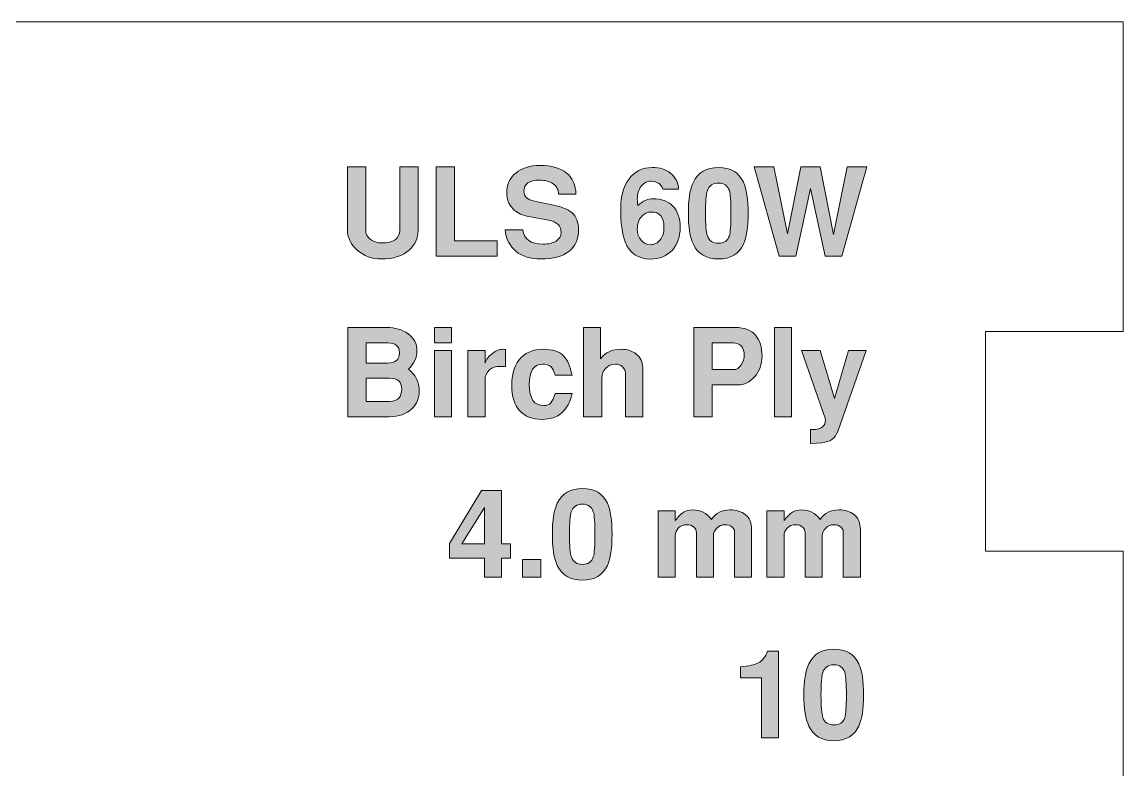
# Model space of a CAD drawing. Header units: inches. Extents: x 0.66 to 6.95, y -3.12 to -1.06.
# Drawn here: x 5.452 to 6.952, y -2.083 to -1.064 of the extents above; entities that cross this region are included whole.
import ezdxf

# ---------------------------------------------------------------- set-up
doc = ezdxf.new("R2010")
doc.units = ezdxf.units.IN
doc.header["$MEASUREMENT"] = 0
doc.layers.add('Layer 1', color=7, linetype='Continuous')

# ---------------------------------------------------------------- blocks, each defined once
blk = doc.blocks.new('block 6')
at = {"layer": 'Layer 1', "color": 7, "lineweight": 5, "true_color": 0xffffff}
for points in [[(6.765, -3.1236), (6.7111, -3.1236), (4.0305, -3.1236), (3.9525, -3.1236), (3.9525, -3.1083), (3.9525, -1.0637), (4.0137, -1.0637), (6.9525, -1.0637)], [(6.765, -1.4857), (6.9525, -1.4857), (6.9525, -1.0637)], [(6.765, -1.7847), (6.765, -1.685), (6.765, -1.5854), (6.765, -1.4857)], [(6.765, -2.1037), (6.9525, -2.1037), (6.9525, -1.7847), (6.765, -1.7847)]]:
    blk.add_lwpolyline(points, dxfattribs=at)
blk = doc.blocks.new('block 9')
at = {"layer": 'Layer 1', "true_color": 0xed1f24}
h = blk.add_hatch(color=240, dxfattribs=at)
h.dxf.hatch_style = 2
edge = h.paths.add_edge_path()
edge.add_spline(control_points=[(5.9937, -1.5665), (5.9937, -1.5761), (5.9904, -1.5842), (5.9838, -1.5906), (5.9764, -1.598), (5.966, -1.6016), (5.9527, -1.6016), (5.9527, -1.6016), (5.8965, -1.6016), (5.8965, -1.6016), (5.8965, -1.6016), (5.8965, -1.4801), (5.8965, -1.4801), (5.8965, -1.4801), (5.9492, -1.4801), (5.9492, -1.4801), (5.9608, -1.4801), (5.9706, -1.483), (5.9786, -1.4886), (5.9865, -1.4943), (5.9905, -1.502), (5.9905, -1.5118), (5.9905, -1.5211), (5.9867, -1.5295), (5.979, -1.5368), (5.9888, -1.5446), (5.9937, -1.5545), (5.9937, -1.5665)], knot_values=[0, 0, 0, 0, 1, 1, 1, 2, 2, 2, 3, 3, 3, 4, 4, 4, 5, 5, 5, 6, 6, 6, 7, 7, 7, 8, 8, 8, 9, 9, 9, 9], degree=3, periodic=1)
edge = h.paths.add_edge_path()
edge.add_spline(control_points=[(5.9667, -1.5145), (5.9667, -1.5056), (5.9615, -1.5011), (5.9512, -1.5011), (5.9512, -1.5011), (5.9215, -1.5011), (5.9215, -1.5011), (5.9215, -1.5011), (5.9215, -1.5286), (5.9215, -1.5286), (5.9215, -1.5286), (5.9505, -1.5286), (5.9505, -1.5286), (5.9613, -1.5286), (5.9667, -1.5239), (5.9667, -1.5145)], knot_values=[0, 0, 0, 0, 1, 1, 1, 2, 2, 2, 3, 3, 3, 4, 4, 4, 5, 5, 5, 5], degree=3, periodic=1)
edge = h.paths.add_edge_path()
edge.add_spline(control_points=[(5.9698, -1.5636), (5.9698, -1.5541), (5.9644, -1.5493), (5.9535, -1.5493), (5.9535, -1.5493), (5.9215, -1.5493), (5.9215, -1.5493), (5.9215, -1.5493), (5.9215, -1.5808), (5.9215, -1.5808), (5.9215, -1.5808), (5.9535, -1.5808), (5.9535, -1.5808), (5.9644, -1.5808), (5.9698, -1.5751), (5.9698, -1.5636)], knot_values=[0, 0, 0, 0, 1, 1, 1, 2, 2, 2, 3, 3, 3, 4, 4, 4, 5, 5, 5, 5], degree=3, periodic=1)
h = blk.add_hatch(color=240, dxfattribs=at)
h.dxf.hatch_style = 2
h.paths.add_polyline_path([(6.0378, -1.501), (6.0145, -1.501), (6.0145, -1.4801), (6.0378, -1.4801)])
h.paths.add_polyline_path([(6.0378, -1.6016), (6.0145, -1.6016), (6.0145, -1.5113), (6.0378, -1.5113)])
h = blk.add_hatch(color=240, dxfattribs=at)
h.dxf.hatch_style = 2
edge = h.paths.add_edge_path()
edge.add_spline(control_points=[(6.2981, -1.6016), (6.2981, -1.6016), (6.2748, -1.6016), (6.2748, -1.6016), (6.2748, -1.6016), (6.2748, -1.544), (6.2748, -1.544), (6.2748, -1.5397), (6.2735, -1.5362), (6.2708, -1.5337), (6.2681, -1.5312), (6.2648, -1.53), (6.2606, -1.53), (6.2554, -1.53), (6.2511, -1.5318), (6.2477, -1.5354), (6.2442, -1.539), (6.2425, -1.5436), (6.2425, -1.549), (6.2425, -1.549), (6.2425, -1.6016), (6.2425, -1.6016), (6.2425, -1.6016), (6.2175, -1.6016), (6.2175, -1.6016), (6.2175, -1.6016), (6.2175, -1.4801), (6.2175, -1.4801), (6.2175, -1.4801), (6.2408, -1.4801), (6.2408, -1.4801), (6.2408, -1.4801), (6.2408, -1.5226), (6.2408, -1.5226), (6.2472, -1.5141), (6.2565, -1.5098), (6.2688, -1.5098), (6.2769, -1.5098), (6.2838, -1.512), (6.2893, -1.5163), (6.2952, -1.521), (6.2981, -1.5271), (6.2981, -1.5346), (6.2981, -1.5346), (6.2981, -1.6016), (6.2981, -1.6016)], knot_values=[0, 0, 0, 0, 1, 1, 1, 2, 2, 2, 3, 3, 3, 4, 4, 4, 5, 5, 5, 6, 6, 6, 7, 7, 7, 8, 8, 8, 9, 9, 9, 10, 10, 10, 11, 11, 11, 12, 12, 12, 13, 13, 13, 14, 14, 14, 15, 15, 15, 15], degree=3, periodic=1)
h = blk.add_hatch(color=240, dxfattribs=at)
h.dxf.hatch_style = 2
edge = h.paths.add_edge_path()
edge.add_spline(control_points=[(6.4607, -1.519), (6.4607, -1.5302), (6.4573, -1.5396), (6.4506, -1.5471), (6.444, -1.5546), (6.4363, -1.5583), (6.4277, -1.5583), (6.4277, -1.5583), (6.3928, -1.5583), (6.3928, -1.5583), (6.3928, -1.5583), (6.3928, -1.6016), (6.3928, -1.6016), (6.3928, -1.6016), (6.3678, -1.6016), (6.3678, -1.6016), (6.3678, -1.6016), (6.3678, -1.4801), (6.3678, -1.4801), (6.3678, -1.4801), (6.425, -1.4801), (6.425, -1.4801), (6.4368, -1.4801), (6.4457, -1.4836), (6.4517, -1.4905), (6.4576, -1.4974), (6.4607, -1.5069), (6.4607, -1.519)], knot_values=[0, 0, 0, 0, 1, 1, 1, 2, 2, 2, 3, 3, 3, 4, 4, 4, 5, 5, 5, 6, 6, 6, 7, 7, 7, 8, 8, 8, 9, 9, 9, 9], degree=3, periodic=1)
edge = h.paths.add_edge_path()
edge.add_spline(control_points=[(6.4365, -1.5175), (6.4365, -1.5125), (6.4351, -1.5085), (6.4325, -1.5055), (6.4298, -1.5025), (6.4261, -1.501), (6.4213, -1.501), (6.4213, -1.501), (6.3928, -1.501), (6.3928, -1.501), (6.3928, -1.501), (6.3928, -1.5375), (6.3928, -1.5375), (6.3928, -1.5375), (6.422, -1.5375), (6.422, -1.5375), (6.426, -1.5375), (6.4294, -1.5353), (6.4323, -1.531), (6.4351, -1.527), (6.4365, -1.5225), (6.4365, -1.5175)], knot_values=[0, 0, 0, 0, 1, 1, 1, 2, 2, 2, 3, 3, 3, 4, 4, 4, 5, 5, 5, 6, 6, 6, 7, 7, 7, 7], degree=3, periodic=1)
h = blk.add_hatch(color=240, dxfattribs=at)
h.dxf.hatch_style = 2
h.paths.add_polyline_path([(6.501, -1.6016), (6.4776, -1.6016), (6.4776, -1.4801), (6.501, -1.4801)])
h = blk.add_hatch(color=240, dxfattribs=at)
h.dxf.hatch_style = 2
edge = h.paths.add_edge_path()
edge.add_spline(control_points=[(6.1112, -1.5335), (6.108, -1.5331), (6.1058, -1.533), (6.1043, -1.533), (6.0978, -1.533), (6.0926, -1.5347), (6.0889, -1.5382), (6.0852, -1.5417), (6.0833, -1.5461), (6.0833, -1.5515), (6.0833, -1.5515), (6.0833, -1.6016), (6.0833, -1.6016), (6.0833, -1.6016), (6.06, -1.6016), (6.06, -1.6016), (6.06, -1.6016), (6.06, -1.5113), (6.06, -1.5113), (6.06, -1.5113), (6.0833, -1.5113), (6.0833, -1.5113), (6.0833, -1.5113), (6.0833, -1.5288), (6.0833, -1.5288), (6.085, -1.5235), (6.0883, -1.519), (6.0933, -1.5153), (6.0983, -1.5116), (6.1033, -1.5098), (6.1083, -1.5098), (6.1089, -1.5098), (6.1098, -1.5099), (6.1112, -1.5101), (6.1112, -1.5101), (6.1112, -1.5335), (6.1112, -1.5335)], knot_values=[0, 0, 0, 0, 1, 1, 1, 2, 2, 2, 3, 3, 3, 4, 4, 4, 5, 5, 5, 6, 6, 6, 7, 7, 7, 8, 8, 8, 9, 9, 9, 10, 10, 10, 11, 11, 11, 12, 12, 12, 12], degree=3, periodic=1)
h = blk.add_hatch(color=240, dxfattribs=at)
h.dxf.hatch_style = 2
edge = h.paths.add_edge_path()
edge.add_spline(control_points=[(6.2018, -1.5701), (6.1969, -1.5936), (6.1833, -1.6053), (6.161, -1.6053), (6.1478, -1.6053), (6.1376, -1.6014), (6.1305, -1.5936), (6.1234, -1.5857), (6.1198, -1.5742), (6.1198, -1.559), (6.1198, -1.5445), (6.123, -1.533), (6.1295, -1.5245), (6.1368, -1.5147), (6.1479, -1.5098), (6.1627, -1.5098), (6.1751, -1.5098), (6.1843, -1.5127), (6.1903, -1.5186), (6.1957, -1.5239), (6.1995, -1.5326), (6.2018, -1.545), (6.2018, -1.545), (6.1788, -1.545), (6.1788, -1.545), (6.1774, -1.5395), (6.1754, -1.5356), (6.1728, -1.5333), (6.1702, -1.5311), (6.1664, -1.53), (6.1614, -1.53), (6.1496, -1.53), (6.1436, -1.5394), (6.1436, -1.5582), (6.1436, -1.5771), (6.1502, -1.5865), (6.1634, -1.5865), (6.1674, -1.5865), (6.1705, -1.5852), (6.1728, -1.5828), (6.1751, -1.5804), (6.1771, -1.5761), (6.1789, -1.5701), (6.1789, -1.5701), (6.2018, -1.5701), (6.2018, -1.5701)], knot_values=[0, 0, 0, 0, 1, 1, 1, 2, 2, 2, 3, 3, 3, 4, 4, 4, 5, 5, 5, 6, 6, 6, 7, 7, 7, 8, 8, 8, 9, 9, 9, 10, 10, 10, 11, 11, 11, 12, 12, 12, 13, 13, 13, 14, 14, 14, 15, 15, 15, 15], degree=3, periodic=1)
h = blk.add_hatch(color=240, dxfattribs=at)
h.dxf.hatch_style = 2
edge = h.paths.add_edge_path()
edge.add_spline(control_points=[(6.6025, -1.5113), (6.6025, -1.5113), (6.5638, -1.6216), (6.5638, -1.6216), (6.5605, -1.6311), (6.5533, -1.6362), (6.5421, -1.6371), (6.5421, -1.6371), (6.5268, -1.6383), (6.5268, -1.6383), (6.5268, -1.6383), (6.5268, -1.6191), (6.5268, -1.6191), (6.5268, -1.6191), (6.5303, -1.6191), (6.5303, -1.6191), (6.5415, -1.6191), (6.5471, -1.6145), (6.5471, -1.6051), (6.5471, -1.6051), (6.5143, -1.5113), (6.5143, -1.5113), (6.5143, -1.5113), (6.5401, -1.5113), (6.5401, -1.5113), (6.5401, -1.5113), (6.5596, -1.5768), (6.5596, -1.5768), (6.5596, -1.5768), (6.5785, -1.5113), (6.5785, -1.5113), (6.5785, -1.5113), (6.6025, -1.5113), (6.6025, -1.5113)], knot_values=[0, 0, 0, 0, 1, 1, 1, 2, 2, 2, 3, 3, 3, 4, 4, 4, 5, 5, 5, 6, 6, 6, 7, 7, 7, 8, 8, 8, 9, 9, 9, 10, 10, 10, 11, 11, 11, 11], degree=3, periodic=1)
at = {"layer": 'Layer 1', "lineweight": 0}
for points in [[(6.0378, -1.501), (6.0145, -1.501), (6.0145, -1.4801), (6.0378, -1.4801), (6.0378, -1.501)], [(6.501, -1.6016), (6.4776, -1.6016), (6.4776, -1.4801), (6.501, -1.4801), (6.501, -1.6016)], [(6.0378, -1.6016), (6.0145, -1.6016), (6.0145, -1.5113), (6.0378, -1.5113), (6.0378, -1.6016)]]:
    blk.add_lwpolyline(points, dxfattribs=at)
for points, knots in [([(5.9937, -1.5665), (5.9937, -1.5761), (5.9904, -1.5842), (5.9838, -1.5906), (5.9764, -1.598), (5.966, -1.6016), (5.9527, -1.6016), (5.9527, -1.6016), (5.8965, -1.6016), (5.8965, -1.6016), (5.8965, -1.6016), (5.8965, -1.4801), (5.8965, -1.4801), (5.8965, -1.4801), (5.9492, -1.4801), (5.9492, -1.4801), (5.9608, -1.4801), (5.9706, -1.483), (5.9786, -1.4886), (5.9865, -1.4943), (5.9905, -1.502), (5.9905, -1.5118), (5.9905, -1.5211), (5.9867, -1.5295), (5.979, -1.5368), (5.9888, -1.5446), (5.9937, -1.5545), (5.9937, -1.5665)], [0, 0, 0, 0, 1, 1, 1, 2, 2, 2, 3, 3, 3, 4, 4, 4, 5, 5, 5, 6, 6, 6, 7, 7, 7, 8, 8, 8, 9, 9, 9, 9]), ([(6.2981, -1.6016), (6.2981, -1.6016), (6.2748, -1.6016), (6.2748, -1.6016), (6.2748, -1.6016), (6.2748, -1.544), (6.2748, -1.544), (6.2748, -1.5397), (6.2735, -1.5362), (6.2708, -1.5337), (6.2681, -1.5312), (6.2648, -1.53), (6.2606, -1.53), (6.2554, -1.53), (6.2511, -1.5318), (6.2477, -1.5354), (6.2442, -1.539), (6.2425, -1.5436), (6.2425, -1.549), (6.2425, -1.549), (6.2425, -1.6016), (6.2425, -1.6016), (6.2425, -1.6016), (6.2175, -1.6016), (6.2175, -1.6016), (6.2175, -1.6016), (6.2175, -1.4801), (6.2175, -1.4801), (6.2175, -1.4801), (6.2408, -1.4801), (6.2408, -1.4801), (6.2408, -1.4801), (6.2408, -1.5226), (6.2408, -1.5226), (6.2472, -1.5141), (6.2565, -1.5098), (6.2688, -1.5098), (6.2769, -1.5098), (6.2838, -1.512), (6.2893, -1.5163), (6.2952, -1.521), (6.2981, -1.5271), (6.2981, -1.5346), (6.2981, -1.5346), (6.2981, -1.6016), (6.2981, -1.6016)], [0, 0, 0, 0, 1, 1, 1, 2, 2, 2, 3, 3, 3, 4, 4, 4, 5, 5, 5, 6, 6, 6, 7, 7, 7, 8, 8, 8, 9, 9, 9, 10, 10, 10, 11, 11, 11, 12, 12, 12, 13, 13, 13, 14, 14, 14, 15, 15, 15, 15]), ([(6.4607, -1.519), (6.4607, -1.5302), (6.4573, -1.5396), (6.4506, -1.5471), (6.444, -1.5546), (6.4363, -1.5583), (6.4277, -1.5583), (6.4277, -1.5583), (6.3928, -1.5583), (6.3928, -1.5583), (6.3928, -1.5583), (6.3928, -1.6016), (6.3928, -1.6016), (6.3928, -1.6016), (6.3678, -1.6016), (6.3678, -1.6016), (6.3678, -1.6016), (6.3678, -1.4801), (6.3678, -1.4801), (6.3678, -1.4801), (6.425, -1.4801), (6.425, -1.4801), (6.4368, -1.4801), (6.4457, -1.4836), (6.4517, -1.4905), (6.4576, -1.4974), (6.4607, -1.5069), (6.4607, -1.519)], [0, 0, 0, 0, 1, 1, 1, 2, 2, 2, 3, 3, 3, 4, 4, 4, 5, 5, 5, 6, 6, 6, 7, 7, 7, 8, 8, 8, 9, 9, 9, 9]), ([(5.9667, -1.5145), (5.9667, -1.5056), (5.9615, -1.5011), (5.9512, -1.5011), (5.9512, -1.5011), (5.9215, -1.5011), (5.9215, -1.5011), (5.9215, -1.5011), (5.9215, -1.5286), (5.9215, -1.5286), (5.9215, -1.5286), (5.9505, -1.5286), (5.9505, -1.5286), (5.9613, -1.5286), (5.9667, -1.5239), (5.9667, -1.5145)], [0, 0, 0, 0, 1, 1, 1, 2, 2, 2, 3, 3, 3, 4, 4, 4, 5, 5, 5, 5]), ([(6.1112, -1.5335), (6.108, -1.5331), (6.1058, -1.533), (6.1043, -1.533), (6.0978, -1.533), (6.0926, -1.5347), (6.0889, -1.5382), (6.0852, -1.5417), (6.0833, -1.5461), (6.0833, -1.5515), (6.0833, -1.5515), (6.0833, -1.6016), (6.0833, -1.6016), (6.0833, -1.6016), (6.06, -1.6016), (6.06, -1.6016), (6.06, -1.6016), (6.06, -1.5113), (6.06, -1.5113), (6.06, -1.5113), (6.0833, -1.5113), (6.0833, -1.5113), (6.0833, -1.5113), (6.0833, -1.5288), (6.0833, -1.5288), (6.085, -1.5235), (6.0883, -1.519), (6.0933, -1.5153), (6.0983, -1.5116), (6.1033, -1.5098), (6.1083, -1.5098), (6.1089, -1.5098), (6.1098, -1.5099), (6.1112, -1.5101), (6.1112, -1.5101), (6.1112, -1.5335), (6.1112, -1.5335)], [0, 0, 0, 0, 1, 1, 1, 2, 2, 2, 3, 3, 3, 4, 4, 4, 5, 5, 5, 6, 6, 6, 7, 7, 7, 8, 8, 8, 9, 9, 9, 10, 10, 10, 11, 11, 11, 12, 12, 12, 12]), ([(6.2018, -1.5701), (6.1969, -1.5936), (6.1833, -1.6053), (6.161, -1.6053), (6.1478, -1.6053), (6.1376, -1.6014), (6.1305, -1.5936), (6.1234, -1.5857), (6.1198, -1.5742), (6.1198, -1.559), (6.1198, -1.5445), (6.123, -1.533), (6.1295, -1.5245), (6.1368, -1.5147), (6.1479, -1.5098), (6.1627, -1.5098), (6.1751, -1.5098), (6.1843, -1.5127), (6.1903, -1.5186), (6.1957, -1.5239), (6.1995, -1.5326), (6.2018, -1.545), (6.2018, -1.545), (6.1788, -1.545), (6.1788, -1.545), (6.1774, -1.5395), (6.1754, -1.5356), (6.1728, -1.5333), (6.1702, -1.5311), (6.1664, -1.53), (6.1614, -1.53), (6.1496, -1.53), (6.1436, -1.5394), (6.1436, -1.5582), (6.1436, -1.5771), (6.1502, -1.5865), (6.1634, -1.5865), (6.1674, -1.5865), (6.1705, -1.5852), (6.1728, -1.5828), (6.1751, -1.5804), (6.1771, -1.5761), (6.1789, -1.5701), (6.1789, -1.5701), (6.2018, -1.5701), (6.2018, -1.5701)], [0, 0, 0, 0, 1, 1, 1, 2, 2, 2, 3, 3, 3, 4, 4, 4, 5, 5, 5, 6, 6, 6, 7, 7, 7, 8, 8, 8, 9, 9, 9, 10, 10, 10, 11, 11, 11, 12, 12, 12, 13, 13, 13, 14, 14, 14, 15, 15, 15, 15]), ([(6.4365, -1.5175), (6.4365, -1.5125), (6.4351, -1.5085), (6.4325, -1.5055), (6.4298, -1.5025), (6.4261, -1.501), (6.4213, -1.501), (6.4213, -1.501), (6.3928, -1.501), (6.3928, -1.501), (6.3928, -1.501), (6.3928, -1.5375), (6.3928, -1.5375), (6.3928, -1.5375), (6.422, -1.5375), (6.422, -1.5375), (6.426, -1.5375), (6.4294, -1.5353), (6.4323, -1.531), (6.4351, -1.527), (6.4365, -1.5225), (6.4365, -1.5175)], [0, 0, 0, 0, 1, 1, 1, 2, 2, 2, 3, 3, 3, 4, 4, 4, 5, 5, 5, 6, 6, 6, 7, 7, 7, 7]), ([(6.6025, -1.5113), (6.6025, -1.5113), (6.5638, -1.6216), (6.5638, -1.6216), (6.5605, -1.6311), (6.5533, -1.6362), (6.5421, -1.6371), (6.5421, -1.6371), (6.5268, -1.6383), (6.5268, -1.6383), (6.5268, -1.6383), (6.5268, -1.6191), (6.5268, -1.6191), (6.5268, -1.6191), (6.5303, -1.6191), (6.5303, -1.6191), (6.5415, -1.6191), (6.5471, -1.6145), (6.5471, -1.6051), (6.5471, -1.6051), (6.5143, -1.5113), (6.5143, -1.5113), (6.5143, -1.5113), (6.5401, -1.5113), (6.5401, -1.5113), (6.5401, -1.5113), (6.5596, -1.5768), (6.5596, -1.5768), (6.5596, -1.5768), (6.5785, -1.5113), (6.5785, -1.5113), (6.5785, -1.5113), (6.6025, -1.5113), (6.6025, -1.5113)], [0, 0, 0, 0, 1, 1, 1, 2, 2, 2, 3, 3, 3, 4, 4, 4, 5, 5, 5, 6, 6, 6, 7, 7, 7, 8, 8, 8, 9, 9, 9, 10, 10, 10, 11, 11, 11, 11]), ([(5.9698, -1.5636), (5.9698, -1.5541), (5.9644, -1.5493), (5.9535, -1.5493), (5.9535, -1.5493), (5.9215, -1.5493), (5.9215, -1.5493), (5.9215, -1.5493), (5.9215, -1.5808), (5.9215, -1.5808), (5.9215, -1.5808), (5.9535, -1.5808), (5.9535, -1.5808), (5.9644, -1.5808), (5.9698, -1.5751), (5.9698, -1.5636)], [0, 0, 0, 0, 1, 1, 1, 2, 2, 2, 3, 3, 3, 4, 4, 4, 5, 5, 5, 5])]:
    blk.add_open_spline(points, degree=3, knots=knots, dxfattribs=at)
blk = doc.blocks.new('block 11')
at = {"layer": 'Layer 1', "true_color": 0xed1f24}
h = blk.add_hatch(color=240, dxfattribs=at)
h.dxf.hatch_style = 2
h.paths.add_polyline_path([(6.1182, -1.7944), (6.1058, -1.7944), (6.1058, -1.8204), (6.0825, -1.8204), (6.0825, -1.7944), (6.0351, -1.7944), (6.0351, -1.7746), (6.0787, -1.7023), (6.1058, -1.7023), (6.1058, -1.7751), (6.1182, -1.7751)])
h.paths.add_polyline_path([(6.0825, -1.7751), (6.0825, -1.7256), (6.0518, -1.7751)])
h = blk.add_hatch(color=240, dxfattribs=at)
h.dxf.hatch_style = 2
edge = h.paths.add_edge_path()
edge.add_spline(control_points=[(6.2563, -1.7619), (6.2563, -1.7809), (6.2542, -1.7951), (6.25, -1.8043), (6.2438, -1.8176), (6.2324, -1.8243), (6.216, -1.8243), (6.1995, -1.8243), (6.1882, -1.8176), (6.1818, -1.8043), (6.1773, -1.7948), (6.175, -1.7807), (6.175, -1.7619), (6.175, -1.7432), (6.1773, -1.7291), (6.1818, -1.7196), (6.1882, -1.7063), (6.1995, -1.6996), (6.216, -1.6996), (6.2324, -1.6996), (6.2438, -1.7063), (6.25, -1.7196), (6.2542, -1.7288), (6.2563, -1.7429), (6.2563, -1.7619)], knot_values=[0, 0, 0, 0, 1, 1, 1, 2, 2, 2, 3, 3, 3, 4, 4, 4, 5, 5, 5, 6, 6, 6, 7, 7, 7, 8, 8, 8, 8], degree=3, periodic=1)
edge = h.paths.add_edge_path()
edge.add_spline(control_points=[(6.233, -1.7619), (6.233, -1.7462), (6.2323, -1.7359), (6.2308, -1.7311), (6.2286, -1.7243), (6.2236, -1.7209), (6.216, -1.7209), (6.2082, -1.7209), (6.2032, -1.7243), (6.2008, -1.7311), (6.1992, -1.7361), (6.1983, -1.7464), (6.1983, -1.7619), (6.1983, -1.7775), (6.1992, -1.7878), (6.201, -1.7928), (6.2032, -1.7996), (6.2082, -1.8029), (6.216, -1.8029), (6.2236, -1.8029), (6.2286, -1.7996), (6.2308, -1.7928), (6.2323, -1.788), (6.233, -1.7777), (6.233, -1.7619)], knot_values=[0, 0, 0, 0, 1, 1, 1, 2, 2, 2, 3, 3, 3, 4, 4, 4, 5, 5, 5, 6, 6, 6, 7, 7, 7, 8, 8, 8, 8], degree=3, periodic=1)
h = blk.add_hatch(color=240, dxfattribs=at)
h.dxf.hatch_style = 2
edge = h.paths.add_edge_path()
edge.add_spline(control_points=[(6.4465, -1.8204), (6.4465, -1.8204), (6.4232, -1.8204), (6.4232, -1.8204), (6.4232, -1.8204), (6.4232, -1.7578), (6.4232, -1.7578), (6.4232, -1.7559), (6.4222, -1.754), (6.4202, -1.7523), (6.4176, -1.7499), (6.4142, -1.7488), (6.4098, -1.7488), (6.406, -1.7488), (6.4025, -1.7504), (6.3993, -1.7535), (6.3961, -1.7567), (6.3945, -1.7601), (6.3945, -1.7637), (6.3945, -1.7637), (6.3945, -1.8204), (6.3945, -1.8204), (6.3945, -1.8204), (6.3712, -1.8204), (6.3712, -1.8204), (6.3712, -1.8204), (6.3712, -1.7594), (6.3712, -1.7594), (6.3712, -1.7567), (6.3701, -1.7543), (6.368, -1.7523), (6.3655, -1.7499), (6.3622, -1.7488), (6.3578, -1.7488), (6.3536, -1.7488), (6.35, -1.7503), (6.347, -1.7533), (6.344, -1.7563), (6.3425, -1.7597), (6.3425, -1.7636), (6.3425, -1.7636), (6.3425, -1.8204), (6.3425, -1.8204), (6.3425, -1.8204), (6.3192, -1.8204), (6.3192, -1.8204), (6.3192, -1.8204), (6.3192, -1.7301), (6.3192, -1.7301), (6.3192, -1.7301), (6.3425, -1.7301), (6.3425, -1.7301), (6.3425, -1.7301), (6.3425, -1.7433), (6.3425, -1.7433), (6.3466, -1.7377), (6.3504, -1.7339), (6.3539, -1.7318), (6.3574, -1.7297), (6.3615, -1.7286), (6.3663, -1.7286), (6.3767, -1.7286), (6.3852, -1.733), (6.3918, -1.7418), (6.3978, -1.733), (6.4062, -1.7286), (6.417, -1.7286), (6.4258, -1.7286), (6.4327, -1.7307), (6.4378, -1.7349), (6.4436, -1.7395), (6.4465, -1.7463), (6.4465, -1.7553), (6.4465, -1.7553), (6.4465, -1.8204), (6.4465, -1.8204)], knot_values=[0, 0, 0, 0, 1, 1, 1, 2, 2, 2, 3, 3, 3, 4, 4, 4, 5, 5, 5, 6, 6, 6, 7, 7, 7, 8, 8, 8, 9, 9, 9, 10, 10, 10, 11, 11, 11, 12, 12, 12, 13, 13, 13, 14, 14, 14, 15, 15, 15, 16, 16, 16, 17, 17, 17, 18, 18, 18, 19, 19, 19, 20, 20, 20, 21, 21, 21, 22, 22, 22, 23, 23, 23, 24, 24, 24, 25, 25, 25, 25], degree=3, periodic=1)
h = blk.add_hatch(color=240, dxfattribs=at)
h.dxf.hatch_style = 2
edge = h.paths.add_edge_path()
edge.add_spline(control_points=[(6.5947, -1.8204), (6.5947, -1.8204), (6.5713, -1.8204), (6.5713, -1.8204), (6.5713, -1.8204), (6.5713, -1.7578), (6.5713, -1.7578), (6.5713, -1.7559), (6.5703, -1.754), (6.5683, -1.7523), (6.5658, -1.7499), (6.5623, -1.7488), (6.558, -1.7488), (6.5542, -1.7488), (6.5507, -1.7504), (6.5475, -1.7535), (6.5443, -1.7567), (6.5427, -1.7601), (6.5427, -1.7637), (6.5427, -1.7637), (6.5427, -1.8204), (6.5427, -1.8204), (6.5427, -1.8204), (6.5193, -1.8204), (6.5193, -1.8204), (6.5193, -1.8204), (6.5193, -1.7594), (6.5193, -1.7594), (6.5193, -1.7567), (6.5183, -1.7543), (6.5162, -1.7523), (6.5137, -1.7499), (6.5103, -1.7488), (6.506, -1.7488), (6.5018, -1.7488), (6.4982, -1.7503), (6.4952, -1.7533), (6.4922, -1.7563), (6.4907, -1.7597), (6.4907, -1.7636), (6.4907, -1.7636), (6.4907, -1.8204), (6.4907, -1.8204), (6.4907, -1.8204), (6.4673, -1.8204), (6.4673, -1.8204), (6.4673, -1.8204), (6.4673, -1.7301), (6.4673, -1.7301), (6.4673, -1.7301), (6.4907, -1.7301), (6.4907, -1.7301), (6.4907, -1.7301), (6.4907, -1.7433), (6.4907, -1.7433), (6.4948, -1.7377), (6.4986, -1.7339), (6.5021, -1.7318), (6.5056, -1.7297), (6.5097, -1.7286), (6.5145, -1.7286), (6.5248, -1.7286), (6.5333, -1.733), (6.54, -1.7418), (6.546, -1.733), (6.5544, -1.7286), (6.5652, -1.7286), (6.5739, -1.7286), (6.5809, -1.7307), (6.586, -1.7349), (6.5918, -1.7395), (6.5947, -1.7463), (6.5947, -1.7553), (6.5947, -1.7553), (6.5947, -1.8204), (6.5947, -1.8204)], knot_values=[0, 0, 0, 0, 1, 1, 1, 2, 2, 2, 3, 3, 3, 4, 4, 4, 5, 5, 5, 6, 6, 6, 7, 7, 7, 8, 8, 8, 9, 9, 9, 10, 10, 10, 11, 11, 11, 12, 12, 12, 13, 13, 13, 14, 14, 14, 15, 15, 15, 16, 16, 16, 17, 17, 17, 18, 18, 18, 19, 19, 19, 20, 20, 20, 21, 21, 21, 22, 22, 22, 23, 23, 23, 24, 24, 24, 25, 25, 25, 25], degree=3, periodic=1)
h = blk.add_hatch(color=240, dxfattribs=at)
h.dxf.hatch_style = 2
h.paths.add_polyline_path([(6.1593, -1.8204), (6.1343, -1.8204), (6.1343, -1.7961), (6.1593, -1.7961)])
at = {"layer": 'Layer 1', "lineweight": 0}
for points in [[(6.1182, -1.7944), (6.1058, -1.7944), (6.1058, -1.8204), (6.0825, -1.8204), (6.0825, -1.7944), (6.0351, -1.7944), (6.0351, -1.7746), (6.0787, -1.7023), (6.1058, -1.7023), (6.1058, -1.7751), (6.1182, -1.7751), (6.1182, -1.7944)], [(6.0825, -1.7751), (6.0825, -1.7256), (6.0518, -1.7751), (6.0825, -1.7751)], [(6.1593, -1.8204), (6.1343, -1.8204), (6.1343, -1.7961), (6.1593, -1.7961), (6.1593, -1.8204)]]:
    blk.add_lwpolyline(points, dxfattribs=at)
for points, knots in [([(6.2563, -1.7619), (6.2563, -1.7809), (6.2542, -1.7951), (6.25, -1.8043), (6.2438, -1.8176), (6.2324, -1.8243), (6.216, -1.8243), (6.1995, -1.8243), (6.1882, -1.8176), (6.1818, -1.8043), (6.1773, -1.7948), (6.175, -1.7807), (6.175, -1.7619), (6.175, -1.7432), (6.1773, -1.7291), (6.1818, -1.7196), (6.1882, -1.7063), (6.1995, -1.6996), (6.216, -1.6996), (6.2324, -1.6996), (6.2438, -1.7063), (6.25, -1.7196), (6.2542, -1.7288), (6.2563, -1.7429), (6.2563, -1.7619)], [0, 0, 0, 0, 1, 1, 1, 2, 2, 2, 3, 3, 3, 4, 4, 4, 5, 5, 5, 6, 6, 6, 7, 7, 7, 8, 8, 8, 8]), ([(6.233, -1.7619), (6.233, -1.7462), (6.2323, -1.7359), (6.2308, -1.7311), (6.2286, -1.7243), (6.2236, -1.7209), (6.216, -1.7209), (6.2082, -1.7209), (6.2032, -1.7243), (6.2008, -1.7311), (6.1992, -1.7361), (6.1983, -1.7464), (6.1983, -1.7619), (6.1983, -1.7775), (6.1992, -1.7878), (6.201, -1.7928), (6.2032, -1.7996), (6.2082, -1.8029), (6.216, -1.8029), (6.2236, -1.8029), (6.2286, -1.7996), (6.2308, -1.7928), (6.2323, -1.788), (6.233, -1.7777), (6.233, -1.7619)], [0, 0, 0, 0, 1, 1, 1, 2, 2, 2, 3, 3, 3, 4, 4, 4, 5, 5, 5, 6, 6, 6, 7, 7, 7, 8, 8, 8, 8]), ([(6.4465, -1.8204), (6.4465, -1.8204), (6.4232, -1.8204), (6.4232, -1.8204), (6.4232, -1.8204), (6.4232, -1.7578), (6.4232, -1.7578), (6.4232, -1.7559), (6.4222, -1.754), (6.4202, -1.7523), (6.4176, -1.7499), (6.4142, -1.7488), (6.4098, -1.7488), (6.406, -1.7488), (6.4025, -1.7504), (6.3993, -1.7535), (6.3961, -1.7567), (6.3945, -1.7601), (6.3945, -1.7637), (6.3945, -1.7637), (6.3945, -1.8204), (6.3945, -1.8204), (6.3945, -1.8204), (6.3712, -1.8204), (6.3712, -1.8204), (6.3712, -1.8204), (6.3712, -1.7594), (6.3712, -1.7594), (6.3712, -1.7567), (6.3701, -1.7543), (6.368, -1.7523), (6.3655, -1.7499), (6.3622, -1.7488), (6.3578, -1.7488), (6.3536, -1.7488), (6.35, -1.7503), (6.347, -1.7533), (6.344, -1.7563), (6.3425, -1.7597), (6.3425, -1.7636), (6.3425, -1.7636), (6.3425, -1.8204), (6.3425, -1.8204), (6.3425, -1.8204), (6.3192, -1.8204), (6.3192, -1.8204), (6.3192, -1.8204), (6.3192, -1.7301), (6.3192, -1.7301), (6.3192, -1.7301), (6.3425, -1.7301), (6.3425, -1.7301), (6.3425, -1.7301), (6.3425, -1.7433), (6.3425, -1.7433), (6.3466, -1.7377), (6.3504, -1.7339), (6.3539, -1.7318), (6.3574, -1.7297), (6.3615, -1.7286), (6.3663, -1.7286), (6.3767, -1.7286), (6.3852, -1.733), (6.3918, -1.7418), (6.3978, -1.733), (6.4062, -1.7286), (6.417, -1.7286), (6.4258, -1.7286), (6.4327, -1.7307), (6.4378, -1.7349), (6.4436, -1.7395), (6.4465, -1.7463), (6.4465, -1.7553), (6.4465, -1.7553), (6.4465, -1.8204), (6.4465, -1.8204)], [0, 0, 0, 0, 1, 1, 1, 2, 2, 2, 3, 3, 3, 4, 4, 4, 5, 5, 5, 6, 6, 6, 7, 7, 7, 8, 8, 8, 9, 9, 9, 10, 10, 10, 11, 11, 11, 12, 12, 12, 13, 13, 13, 14, 14, 14, 15, 15, 15, 16, 16, 16, 17, 17, 17, 18, 18, 18, 19, 19, 19, 20, 20, 20, 21, 21, 21, 22, 22, 22, 23, 23, 23, 24, 24, 24, 25, 25, 25, 25]), ([(6.5947, -1.8204), (6.5947, -1.8204), (6.5713, -1.8204), (6.5713, -1.8204), (6.5713, -1.8204), (6.5713, -1.7578), (6.5713, -1.7578), (6.5713, -1.7559), (6.5703, -1.754), (6.5683, -1.7523), (6.5658, -1.7499), (6.5623, -1.7488), (6.558, -1.7488), (6.5542, -1.7488), (6.5507, -1.7504), (6.5475, -1.7535), (6.5443, -1.7567), (6.5427, -1.7601), (6.5427, -1.7637), (6.5427, -1.7637), (6.5427, -1.8204), (6.5427, -1.8204), (6.5427, -1.8204), (6.5193, -1.8204), (6.5193, -1.8204), (6.5193, -1.8204), (6.5193, -1.7594), (6.5193, -1.7594), (6.5193, -1.7567), (6.5183, -1.7543), (6.5162, -1.7523), (6.5137, -1.7499), (6.5103, -1.7488), (6.506, -1.7488), (6.5018, -1.7488), (6.4982, -1.7503), (6.4952, -1.7533), (6.4922, -1.7563), (6.4907, -1.7597), (6.4907, -1.7636), (6.4907, -1.7636), (6.4907, -1.8204), (6.4907, -1.8204), (6.4907, -1.8204), (6.4673, -1.8204), (6.4673, -1.8204), (6.4673, -1.8204), (6.4673, -1.7301), (6.4673, -1.7301), (6.4673, -1.7301), (6.4907, -1.7301), (6.4907, -1.7301), (6.4907, -1.7301), (6.4907, -1.7433), (6.4907, -1.7433), (6.4948, -1.7377), (6.4986, -1.7339), (6.5021, -1.7318), (6.5056, -1.7297), (6.5097, -1.7286), (6.5145, -1.7286), (6.5248, -1.7286), (6.5333, -1.733), (6.54, -1.7418), (6.546, -1.733), (6.5544, -1.7286), (6.5652, -1.7286), (6.5739, -1.7286), (6.5809, -1.7307), (6.586, -1.7349), (6.5918, -1.7395), (6.5947, -1.7463), (6.5947, -1.7553), (6.5947, -1.7553), (6.5947, -1.8204), (6.5947, -1.8204)], [0, 0, 0, 0, 1, 1, 1, 2, 2, 2, 3, 3, 3, 4, 4, 4, 5, 5, 5, 6, 6, 6, 7, 7, 7, 8, 8, 8, 9, 9, 9, 10, 10, 10, 11, 11, 11, 12, 12, 12, 13, 13, 13, 14, 14, 14, 15, 15, 15, 16, 16, 16, 17, 17, 17, 18, 18, 18, 19, 19, 19, 20, 20, 20, 21, 21, 21, 22, 22, 22, 23, 23, 23, 24, 24, 24, 25, 25, 25, 25])]:
    blk.add_open_spline(points, degree=3, knots=knots, dxfattribs=at)
blk = doc.blocks.new('block 13')
at = {"layer": 'Layer 1', "true_color": 0xed1f24}
h = blk.add_hatch(color=240, dxfattribs=at)
h.dxf.hatch_style = 2
edge = h.paths.add_edge_path()
edge.add_spline(control_points=[(6.2108, -1.347), (6.2108, -1.3597), (6.2063, -1.3694), (6.1974, -1.3763), (6.1885, -1.3832), (6.1759, -1.3867), (6.1598, -1.3867), (6.1453, -1.3867), (6.1338, -1.3832), (6.1253, -1.3762), (6.1169, -1.3692), (6.112, -1.3594), (6.1106, -1.3468), (6.1106, -1.3468), (6.1349, -1.3468), (6.1349, -1.3468), (6.1367, -1.3599), (6.1457, -1.3665), (6.1621, -1.3665), (6.1697, -1.3665), (6.1757, -1.3651), (6.1802, -1.3622), (6.1847, -1.3594), (6.187, -1.3555), (6.187, -1.3506), (6.187, -1.3416), (6.1813, -1.3361), (6.17, -1.3339), (6.17, -1.3339), (6.1403, -1.3283), (6.1403, -1.3283), (6.1322, -1.3267), (6.1256, -1.3231), (6.1205, -1.3175), (6.1154, -1.3118), (6.1128, -1.3051), (6.1128, -1.2975), (6.1128, -1.2856), (6.1169, -1.2763), (6.1251, -1.2695), (6.1332, -1.2627), (6.1444, -1.2593), (6.1587, -1.2593), (6.174, -1.2593), (6.1859, -1.2627), (6.1944, -1.2695), (6.2029, -1.2763), (6.2071, -1.2859), (6.207, -1.2983), (6.207, -1.2983), (6.1836, -1.2983), (6.1836, -1.2983), (6.1833, -1.2924), (6.1808, -1.2878), (6.1761, -1.2843), (6.1713, -1.2809), (6.1652, -1.2792), (6.1576, -1.2792), (6.1434, -1.2792), (6.1363, -1.2844), (6.1363, -1.2948), (6.1363, -1.3016), (6.1411, -1.306), (6.1508, -1.308), (6.1508, -1.308), (6.1765, -1.3133), (6.1765, -1.3133), (6.1882, -1.3158), (6.1965, -1.3191), (6.2015, -1.3233), (6.2077, -1.3287), (6.2108, -1.3366), (6.2108, -1.347)], knot_values=[0, 0, 0, 0, 1, 1, 1, 2, 2, 2, 3, 3, 3, 4, 4, 4, 5, 5, 5, 6, 6, 6, 7, 7, 7, 8, 8, 8, 9, 9, 9, 10, 10, 10, 11, 11, 11, 12, 12, 12, 13, 13, 13, 14, 14, 14, 15, 15, 15, 16, 16, 16, 17, 17, 17, 18, 18, 18, 19, 19, 19, 20, 20, 20, 21, 21, 21, 22, 22, 22, 23, 23, 23, 24, 24, 24, 24], degree=3, periodic=1)
h = blk.add_hatch(color=240, dxfattribs=at)
h.dxf.hatch_style = 2
edge = h.paths.add_edge_path()
edge.add_spline(control_points=[(5.992, -1.3485), (5.992, -1.3584), (5.9882, -1.3669), (5.9805, -1.374), (5.9713, -1.3824), (5.9584, -1.3867), (5.942, -1.3867), (5.9291, -1.3867), (5.9182, -1.3826), (5.9092, -1.3745), (5.9002, -1.3664), (5.8957, -1.3572), (5.8957, -1.3468), (5.8957, -1.3468), (5.8957, -1.2613), (5.8957, -1.2613), (5.8957, -1.2613), (5.9207, -1.2613), (5.9207, -1.2613), (5.9207, -1.2613), (5.9207, -1.3472), (5.9207, -1.3472), (5.9207, -1.3522), (5.9227, -1.3564), (5.9269, -1.3597), (5.9311, -1.3631), (5.9363, -1.3648), (5.9425, -1.3648), (5.9588, -1.3648), (5.967, -1.3589), (5.967, -1.3472), (5.967, -1.3472), (5.967, -1.2613), (5.967, -1.2613), (5.967, -1.2613), (5.992, -1.2613), (5.992, -1.2613), (5.992, -1.2613), (5.992, -1.3485), (5.992, -1.3485)], knot_values=[0, 0, 0, 0, 1, 1, 1, 2, 2, 2, 3, 3, 3, 4, 4, 4, 5, 5, 5, 6, 6, 6, 7, 7, 7, 8, 8, 8, 9, 9, 9, 10, 10, 10, 11, 11, 11, 12, 12, 12, 13, 13, 13, 13], degree=3, periodic=1)
h = blk.add_hatch(color=240, dxfattribs=at)
h.dxf.hatch_style = 2
h.paths.add_polyline_path([(6.0998, -1.3828), (6.0167, -1.3828), (6.0167, -1.2613), (6.0417, -1.2613), (6.0417, -1.362), (6.0998, -1.362)])
h = blk.add_hatch(color=240, dxfattribs=at)
h.dxf.hatch_style = 2
edge = h.paths.add_edge_path()
edge.add_spline(control_points=[(6.3491, -1.3437), (6.3491, -1.3562), (6.3456, -1.3665), (6.3385, -1.3745), (6.331, -1.3827), (6.3211, -1.3868), (6.3088, -1.3868), (6.2918, -1.3868), (6.2803, -1.3789), (6.2741, -1.3632), (6.2701, -1.3529), (6.2681, -1.3376), (6.2681, -1.317), (6.2681, -1.3012), (6.2718, -1.2883), (6.2791, -1.2782), (6.2869, -1.2674), (6.2975, -1.262), (6.3108, -1.262), (6.3213, -1.262), (6.3298, -1.2647), (6.3363, -1.27), (6.3429, -1.2753), (6.3465, -1.2825), (6.3471, -1.2917), (6.3471, -1.2917), (6.3256, -1.2915), (6.3256, -1.2915), (6.323, -1.2843), (6.3177, -1.2807), (6.3098, -1.2807), (6.3041, -1.2807), (6.2996, -1.283), (6.2961, -1.2876), (6.2926, -1.2922), (6.2908, -1.2982), (6.2908, -1.3057), (6.2908, -1.3082), (6.291, -1.3109), (6.2915, -1.3137), (6.2986, -1.3076), (6.3054, -1.3045), (6.312, -1.3045), (6.3235, -1.3045), (6.3326, -1.3078), (6.3392, -1.3145), (6.3458, -1.3212), (6.3491, -1.3309), (6.3491, -1.3437)], knot_values=[0, 0, 0, 0, 1, 1, 1, 2, 2, 2, 3, 3, 3, 4, 4, 4, 5, 5, 5, 6, 6, 6, 7, 7, 7, 8, 8, 8, 9, 9, 9, 10, 10, 10, 11, 11, 11, 12, 12, 12, 13, 13, 13, 14, 14, 14, 15, 15, 15, 16, 16, 16, 16], degree=3, periodic=1)
edge = h.paths.add_edge_path()
edge.add_spline(control_points=[(6.3271, -1.343), (6.3271, -1.3366), (6.3256, -1.3316), (6.3226, -1.328), (6.3196, -1.3244), (6.3154, -1.3227), (6.3101, -1.3227), (6.3046, -1.3227), (6.3, -1.3248), (6.2963, -1.3291), (6.2927, -1.3334), (6.2908, -1.3391), (6.2908, -1.3462), (6.2908, -1.3521), (6.2925, -1.357), (6.2959, -1.3611), (6.2992, -1.3651), (6.3034, -1.3672), (6.3083, -1.3672), (6.314, -1.3672), (6.3186, -1.3649), (6.322, -1.3605), (6.3254, -1.3561), (6.3271, -1.3502), (6.3271, -1.343)], knot_values=[0, 0, 0, 0, 1, 1, 1, 2, 2, 2, 3, 3, 3, 4, 4, 4, 5, 5, 5, 6, 6, 6, 7, 7, 7, 8, 8, 8, 8], degree=3, periodic=1)
h = blk.add_hatch(color=240, dxfattribs=at)
h.dxf.hatch_style = 2
edge = h.paths.add_edge_path()
edge.add_spline(control_points=[(6.4417, -1.3243), (6.4417, -1.3433), (6.4395, -1.3574), (6.4353, -1.3667), (6.4291, -1.38), (6.4178, -1.3867), (6.4013, -1.3867), (6.3849, -1.3867), (6.3735, -1.38), (6.3672, -1.3667), (6.3626, -1.3572), (6.3603, -1.3431), (6.3603, -1.3243), (6.3603, -1.3056), (6.3626, -1.2914), (6.3672, -1.282), (6.3735, -1.2687), (6.3849, -1.262), (6.4013, -1.262), (6.4178, -1.262), (6.4291, -1.2687), (6.4353, -1.282), (6.4395, -1.2912), (6.4417, -1.3053), (6.4417, -1.3243)], knot_values=[0, 0, 0, 0, 1, 1, 1, 2, 2, 2, 3, 3, 3, 4, 4, 4, 5, 5, 5, 6, 6, 6, 7, 7, 7, 8, 8, 8, 8], degree=3, periodic=1)
edge = h.paths.add_edge_path()
edge.add_spline(control_points=[(6.4183, -1.3243), (6.4183, -1.3086), (6.4176, -1.2983), (6.4162, -1.2935), (6.4139, -1.2867), (6.409, -1.2833), (6.4013, -1.2833), (6.3935, -1.2833), (6.3885, -1.2867), (6.3862, -1.2935), (6.3845, -1.2985), (6.3837, -1.3088), (6.3837, -1.3243), (6.3837, -1.3399), (6.3845, -1.3502), (6.3863, -1.3552), (6.3885, -1.3619), (6.3935, -1.3653), (6.4013, -1.3653), (6.409, -1.3653), (6.4139, -1.3619), (6.4162, -1.3552), (6.4176, -1.3504), (6.4183, -1.3401), (6.4183, -1.3243)], knot_values=[0, 0, 0, 0, 1, 1, 1, 2, 2, 2, 3, 3, 3, 4, 4, 4, 5, 5, 5, 6, 6, 6, 7, 7, 7, 8, 8, 8, 8], degree=3, periodic=1)
h = blk.add_hatch(color=240, dxfattribs=at)
h.dxf.hatch_style = 2
h.paths.add_polyline_path([(6.6033, -1.2613), (6.5693, -1.3828), (6.5468, -1.3828), (6.5267, -1.2904), (6.5067, -1.3828), (6.4842, -1.3828), (6.4501, -1.2613), (6.4767, -1.2613), (6.4953, -1.3523), (6.5135, -1.2613), (6.54, -1.2613), (6.5582, -1.3533), (6.5768, -1.2613)])
at = {"layer": 'Layer 1', "lineweight": 0}
for points in [[(6.0998, -1.3828), (6.0167, -1.3828), (6.0167, -1.2613), (6.0417, -1.2613), (6.0417, -1.362), (6.0998, -1.362), (6.0998, -1.3828)], [(6.6033, -1.2613), (6.5693, -1.3828), (6.5468, -1.3828), (6.5267, -1.2904), (6.5067, -1.3828), (6.4842, -1.3828), (6.4501, -1.2613), (6.4767, -1.2613), (6.4953, -1.3523), (6.5135, -1.2613), (6.54, -1.2613), (6.5582, -1.3533), (6.5768, -1.2613), (6.6033, -1.2613)]]:
    blk.add_lwpolyline(points, dxfattribs=at)
for points, knots in [([(6.2108, -1.347), (6.2108, -1.3597), (6.2063, -1.3694), (6.1974, -1.3763), (6.1885, -1.3832), (6.1759, -1.3867), (6.1598, -1.3867), (6.1453, -1.3867), (6.1338, -1.3832), (6.1253, -1.3762), (6.1169, -1.3692), (6.112, -1.3594), (6.1106, -1.3468), (6.1106, -1.3468), (6.1349, -1.3468), (6.1349, -1.3468), (6.1367, -1.3599), (6.1457, -1.3665), (6.1621, -1.3665), (6.1697, -1.3665), (6.1757, -1.3651), (6.1802, -1.3622), (6.1847, -1.3594), (6.187, -1.3555), (6.187, -1.3506), (6.187, -1.3416), (6.1813, -1.3361), (6.17, -1.3339), (6.17, -1.3339), (6.1403, -1.3283), (6.1403, -1.3283), (6.1322, -1.3267), (6.1256, -1.3231), (6.1205, -1.3175), (6.1154, -1.3118), (6.1128, -1.3051), (6.1128, -1.2975), (6.1128, -1.2856), (6.1169, -1.2763), (6.1251, -1.2695), (6.1332, -1.2627), (6.1444, -1.2593), (6.1587, -1.2593), (6.174, -1.2593), (6.1859, -1.2627), (6.1944, -1.2695), (6.2029, -1.2763), (6.2071, -1.2859), (6.207, -1.2983), (6.207, -1.2983), (6.1836, -1.2983), (6.1836, -1.2983), (6.1833, -1.2924), (6.1808, -1.2878), (6.1761, -1.2843), (6.1713, -1.2809), (6.1652, -1.2792), (6.1576, -1.2792), (6.1434, -1.2792), (6.1363, -1.2844), (6.1363, -1.2948), (6.1363, -1.3016), (6.1411, -1.306), (6.1508, -1.308), (6.1508, -1.308), (6.1765, -1.3133), (6.1765, -1.3133), (6.1882, -1.3158), (6.1965, -1.3191), (6.2015, -1.3233), (6.2077, -1.3287), (6.2108, -1.3366), (6.2108, -1.347)], [0, 0, 0, 0, 1, 1, 1, 2, 2, 2, 3, 3, 3, 4, 4, 4, 5, 5, 5, 6, 6, 6, 7, 7, 7, 8, 8, 8, 9, 9, 9, 10, 10, 10, 11, 11, 11, 12, 12, 12, 13, 13, 13, 14, 14, 14, 15, 15, 15, 16, 16, 16, 17, 17, 17, 18, 18, 18, 19, 19, 19, 20, 20, 20, 21, 21, 21, 22, 22, 22, 23, 23, 23, 24, 24, 24, 24]), ([(5.992, -1.3485), (5.992, -1.3584), (5.9882, -1.3669), (5.9805, -1.374), (5.9713, -1.3824), (5.9584, -1.3867), (5.942, -1.3867), (5.9291, -1.3867), (5.9182, -1.3826), (5.9092, -1.3745), (5.9002, -1.3664), (5.8957, -1.3572), (5.8957, -1.3468), (5.8957, -1.3468), (5.8957, -1.2613), (5.8957, -1.2613), (5.8957, -1.2613), (5.9207, -1.2613), (5.9207, -1.2613), (5.9207, -1.2613), (5.9207, -1.3472), (5.9207, -1.3472), (5.9207, -1.3522), (5.9227, -1.3564), (5.9269, -1.3597), (5.9311, -1.3631), (5.9363, -1.3648), (5.9425, -1.3648), (5.9588, -1.3648), (5.967, -1.3589), (5.967, -1.3472), (5.967, -1.3472), (5.967, -1.2613), (5.967, -1.2613), (5.967, -1.2613), (5.992, -1.2613), (5.992, -1.2613), (5.992, -1.2613), (5.992, -1.3485), (5.992, -1.3485)], [0, 0, 0, 0, 1, 1, 1, 2, 2, 2, 3, 3, 3, 4, 4, 4, 5, 5, 5, 6, 6, 6, 7, 7, 7, 8, 8, 8, 9, 9, 9, 10, 10, 10, 11, 11, 11, 12, 12, 12, 13, 13, 13, 13]), ([(6.3491, -1.3437), (6.3491, -1.3562), (6.3456, -1.3665), (6.3385, -1.3745), (6.331, -1.3827), (6.3211, -1.3868), (6.3088, -1.3868), (6.2918, -1.3868), (6.2803, -1.3789), (6.2741, -1.3632), (6.2701, -1.3529), (6.2681, -1.3376), (6.2681, -1.317), (6.2681, -1.3012), (6.2718, -1.2883), (6.2791, -1.2782), (6.2869, -1.2674), (6.2975, -1.262), (6.3108, -1.262), (6.3213, -1.262), (6.3298, -1.2647), (6.3363, -1.27), (6.3429, -1.2753), (6.3465, -1.2825), (6.3471, -1.2917), (6.3471, -1.2917), (6.3256, -1.2915), (6.3256, -1.2915), (6.323, -1.2843), (6.3177, -1.2807), (6.3098, -1.2807), (6.3041, -1.2807), (6.2996, -1.283), (6.2961, -1.2876), (6.2926, -1.2922), (6.2908, -1.2982), (6.2908, -1.3057), (6.2908, -1.3082), (6.291, -1.3109), (6.2915, -1.3137), (6.2986, -1.3076), (6.3054, -1.3045), (6.312, -1.3045), (6.3235, -1.3045), (6.3326, -1.3078), (6.3392, -1.3145), (6.3458, -1.3212), (6.3491, -1.3309), (6.3491, -1.3437)], [0, 0, 0, 0, 1, 1, 1, 2, 2, 2, 3, 3, 3, 4, 4, 4, 5, 5, 5, 6, 6, 6, 7, 7, 7, 8, 8, 8, 9, 9, 9, 10, 10, 10, 11, 11, 11, 12, 12, 12, 13, 13, 13, 14, 14, 14, 15, 15, 15, 16, 16, 16, 16]), ([(6.4417, -1.3243), (6.4417, -1.3433), (6.4395, -1.3574), (6.4353, -1.3667), (6.4291, -1.38), (6.4178, -1.3867), (6.4013, -1.3867), (6.3849, -1.3867), (6.3735, -1.38), (6.3672, -1.3667), (6.3626, -1.3572), (6.3603, -1.3431), (6.3603, -1.3243), (6.3603, -1.3056), (6.3626, -1.2914), (6.3672, -1.282), (6.3735, -1.2687), (6.3849, -1.262), (6.4013, -1.262), (6.4178, -1.262), (6.4291, -1.2687), (6.4353, -1.282), (6.4395, -1.2912), (6.4417, -1.3053), (6.4417, -1.3243)], [0, 0, 0, 0, 1, 1, 1, 2, 2, 2, 3, 3, 3, 4, 4, 4, 5, 5, 5, 6, 6, 6, 7, 7, 7, 8, 8, 8, 8]), ([(6.4183, -1.3243), (6.4183, -1.3086), (6.4176, -1.2983), (6.4162, -1.2935), (6.4139, -1.2867), (6.409, -1.2833), (6.4013, -1.2833), (6.3935, -1.2833), (6.3885, -1.2867), (6.3862, -1.2935), (6.3845, -1.2985), (6.3837, -1.3088), (6.3837, -1.3243), (6.3837, -1.3399), (6.3845, -1.3502), (6.3863, -1.3552), (6.3885, -1.3619), (6.3935, -1.3653), (6.4013, -1.3653), (6.409, -1.3653), (6.4139, -1.3619), (6.4162, -1.3552), (6.4176, -1.3504), (6.4183, -1.3401), (6.4183, -1.3243)], [0, 0, 0, 0, 1, 1, 1, 2, 2, 2, 3, 3, 3, 4, 4, 4, 5, 5, 5, 6, 6, 6, 7, 7, 7, 8, 8, 8, 8]), ([(6.3271, -1.343), (6.3271, -1.3366), (6.3256, -1.3316), (6.3226, -1.328), (6.3196, -1.3244), (6.3154, -1.3227), (6.3101, -1.3227), (6.3046, -1.3227), (6.3, -1.3248), (6.2963, -1.3291), (6.2927, -1.3334), (6.2908, -1.3391), (6.2908, -1.3462), (6.2908, -1.3521), (6.2925, -1.357), (6.2959, -1.3611), (6.2992, -1.3651), (6.3034, -1.3672), (6.3083, -1.3672), (6.314, -1.3672), (6.3186, -1.3649), (6.322, -1.3605), (6.3254, -1.3561), (6.3271, -1.3502), (6.3271, -1.343)], [0, 0, 0, 0, 1, 1, 1, 2, 2, 2, 3, 3, 3, 4, 4, 4, 5, 5, 5, 6, 6, 6, 7, 7, 7, 8, 8, 8, 8])]:
    blk.add_open_spline(points, degree=3, knots=knots, dxfattribs=at)
blk = doc.blocks.new('block 19')
at = {"layer": 'Layer 1', "true_color": 0xed1f24}
h = blk.add_hatch(color=240, dxfattribs=at)
h.dxf.hatch_style = 2
edge = h.paths.add_edge_path()
edge.add_spline(control_points=[(6.599, -1.9808), (6.599, -1.9998), (6.5969, -2.0139), (6.5926, -2.0232), (6.5864, -2.0365), (6.5751, -2.0432), (6.5586, -2.0432), (6.5422, -2.0432), (6.5308, -2.0365), (6.5245, -2.0232), (6.5199, -2.0137), (6.5176, -1.9996), (6.5176, -1.9808), (6.5176, -1.9621), (6.5199, -1.948), (6.5245, -1.9385), (6.5308, -1.9252), (6.5422, -1.9185), (6.5586, -1.9185), (6.5751, -1.9185), (6.5864, -1.9252), (6.5926, -1.9385), (6.5969, -1.9477), (6.599, -1.9618), (6.599, -1.9808)], knot_values=[0, 0, 0, 0, 1, 1, 1, 2, 2, 2, 3, 3, 3, 4, 4, 4, 5, 5, 5, 6, 6, 6, 7, 7, 7, 8, 8, 8, 8], degree=3, periodic=1)
edge = h.paths.add_edge_path()
edge.add_spline(control_points=[(6.5756, -1.9808), (6.5756, -1.9651), (6.5749, -1.9548), (6.5735, -1.95), (6.5713, -1.9432), (6.5663, -1.9398), (6.5586, -1.9398), (6.5509, -1.9398), (6.5458, -1.9432), (6.5435, -1.95), (6.5418, -1.955), (6.541, -1.9653), (6.541, -1.9808), (6.541, -1.9964), (6.5419, -2.0067), (6.5436, -2.0117), (6.5459, -2.0185), (6.5509, -2.0218), (6.5586, -2.0218), (6.5663, -2.0218), (6.5713, -2.0185), (6.5735, -2.0117), (6.5749, -2.0069), (6.5756, -1.9966), (6.5756, -1.9808)], knot_values=[0, 0, 0, 0, 1, 1, 1, 2, 2, 2, 3, 3, 3, 4, 4, 4, 5, 5, 5, 6, 6, 6, 7, 7, 7, 8, 8, 8, 8], degree=3, periodic=1)
h = blk.add_hatch(color=240, dxfattribs=at)
h.dxf.hatch_style = 2
edge = h.paths.add_edge_path()
edge.add_spline(control_points=[(6.4831, -2.0393), (6.4831, -2.0393), (6.4598, -2.0393), (6.4598, -2.0393), (6.4598, -2.0393), (6.4598, -1.9577), (6.4598, -1.9577), (6.4598, -1.9577), (6.4315, -1.9577), (6.4315, -1.9577), (6.4315, -1.9577), (6.4315, -1.9425), (6.4315, -1.9425), (6.4427, -1.9414), (6.4507, -1.9396), (6.4555, -1.9372), (6.461, -1.9342), (6.4653, -1.9288), (6.4683, -1.9212), (6.4683, -1.9212), (6.4831, -1.9212), (6.4831, -1.9212), (6.4831, -1.9212), (6.4831, -2.0393), (6.4831, -2.0393)], knot_values=[0, 0, 0, 0, 1, 1, 1, 2, 2, 2, 3, 3, 3, 4, 4, 4, 5, 5, 5, 6, 6, 6, 7, 7, 7, 8, 8, 8, 8], degree=3, periodic=1)
at = {"layer": 'Layer 1', "lineweight": 0}
for points in [[(6.599, -1.9808), (6.599, -1.9998), (6.5969, -2.0139), (6.5926, -2.0232), (6.5864, -2.0365), (6.5751, -2.0432), (6.5586, -2.0432), (6.5422, -2.0432), (6.5308, -2.0365), (6.5245, -2.0232), (6.5199, -2.0137), (6.5176, -1.9996), (6.5176, -1.9808), (6.5176, -1.9621), (6.5199, -1.948), (6.5245, -1.9385), (6.5308, -1.9252), (6.5422, -1.9185), (6.5586, -1.9185), (6.5751, -1.9185), (6.5864, -1.9252), (6.5926, -1.9385), (6.5969, -1.9477), (6.599, -1.9618), (6.599, -1.9808)], [(6.4831, -2.0393), (6.4831, -2.0393), (6.4598, -2.0393), (6.4598, -2.0393), (6.4598, -2.0393), (6.4598, -1.9577), (6.4598, -1.9577), (6.4598, -1.9577), (6.4315, -1.9577), (6.4315, -1.9577), (6.4315, -1.9577), (6.4315, -1.9425), (6.4315, -1.9425), (6.4427, -1.9414), (6.4507, -1.9396), (6.4555, -1.9372), (6.461, -1.9342), (6.4653, -1.9288), (6.4683, -1.9212), (6.4683, -1.9212), (6.4831, -1.9212), (6.4831, -1.9212), (6.4831, -1.9212), (6.4831, -2.0393), (6.4831, -2.0393)], [(6.5756, -1.9808), (6.5756, -1.9651), (6.5749, -1.9548), (6.5735, -1.95), (6.5713, -1.9432), (6.5663, -1.9398), (6.5586, -1.9398), (6.5509, -1.9398), (6.5458, -1.9432), (6.5435, -1.95), (6.5418, -1.955), (6.541, -1.9653), (6.541, -1.9808), (6.541, -1.9964), (6.5419, -2.0067), (6.5436, -2.0117), (6.5459, -2.0185), (6.5509, -2.0218), (6.5586, -2.0218), (6.5663, -2.0218), (6.5713, -2.0185), (6.5735, -2.0117), (6.5749, -2.0069), (6.5756, -1.9966), (6.5756, -1.9808)]]:
    blk.add_open_spline(points, degree=3, knots=[0, 0, 0, 0, 1, 1, 1, 2, 2, 2, 3, 3, 3, 4, 4, 4, 5, 5, 5, 6, 6, 6, 7, 7, 7, 8, 8, 8, 8], dxfattribs=at)
blk = doc.blocks.new('block 7')
at = {"layer": 'Layer 1'}
for name in ['block 13', 'block 9', 'block 11', 'block 19']:
    blk.add_blockref(name, (0, 0), dxfattribs=at)
blk = doc.blocks.new('block 5')
at = {"layer": 'Layer 1'}
for name in ['block 6', 'block 7']:
    blk.add_blockref(name, (0, 0), dxfattribs=at)

msp = doc.modelspace()

# ---------------------------------------------------------------- block references
at = {"layer": 'Layer 1'}
msp.add_blockref('block 5', (0, 0), dxfattribs=at)

doc.saveas('drawing.dxf')
